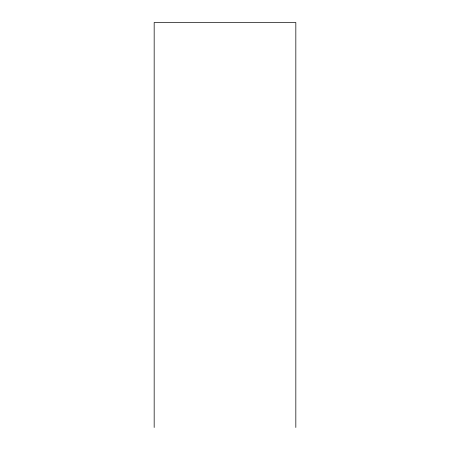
<?xml version="1.0" encoding="UTF-8"?>
<svg xmlns="http://www.w3.org/2000/svg" width="450" height="450" viewBox="0 0 450 450"><rect width="100%" height="100%" fill="white"/><g stroke="black" fill="none" stroke-linecap="round" stroke-linejoin="round"><path stroke-width="0.67" d="M295.83 427.5L295.83 22.5L154.17 22.5L154.17 427.5"/></g></svg>
